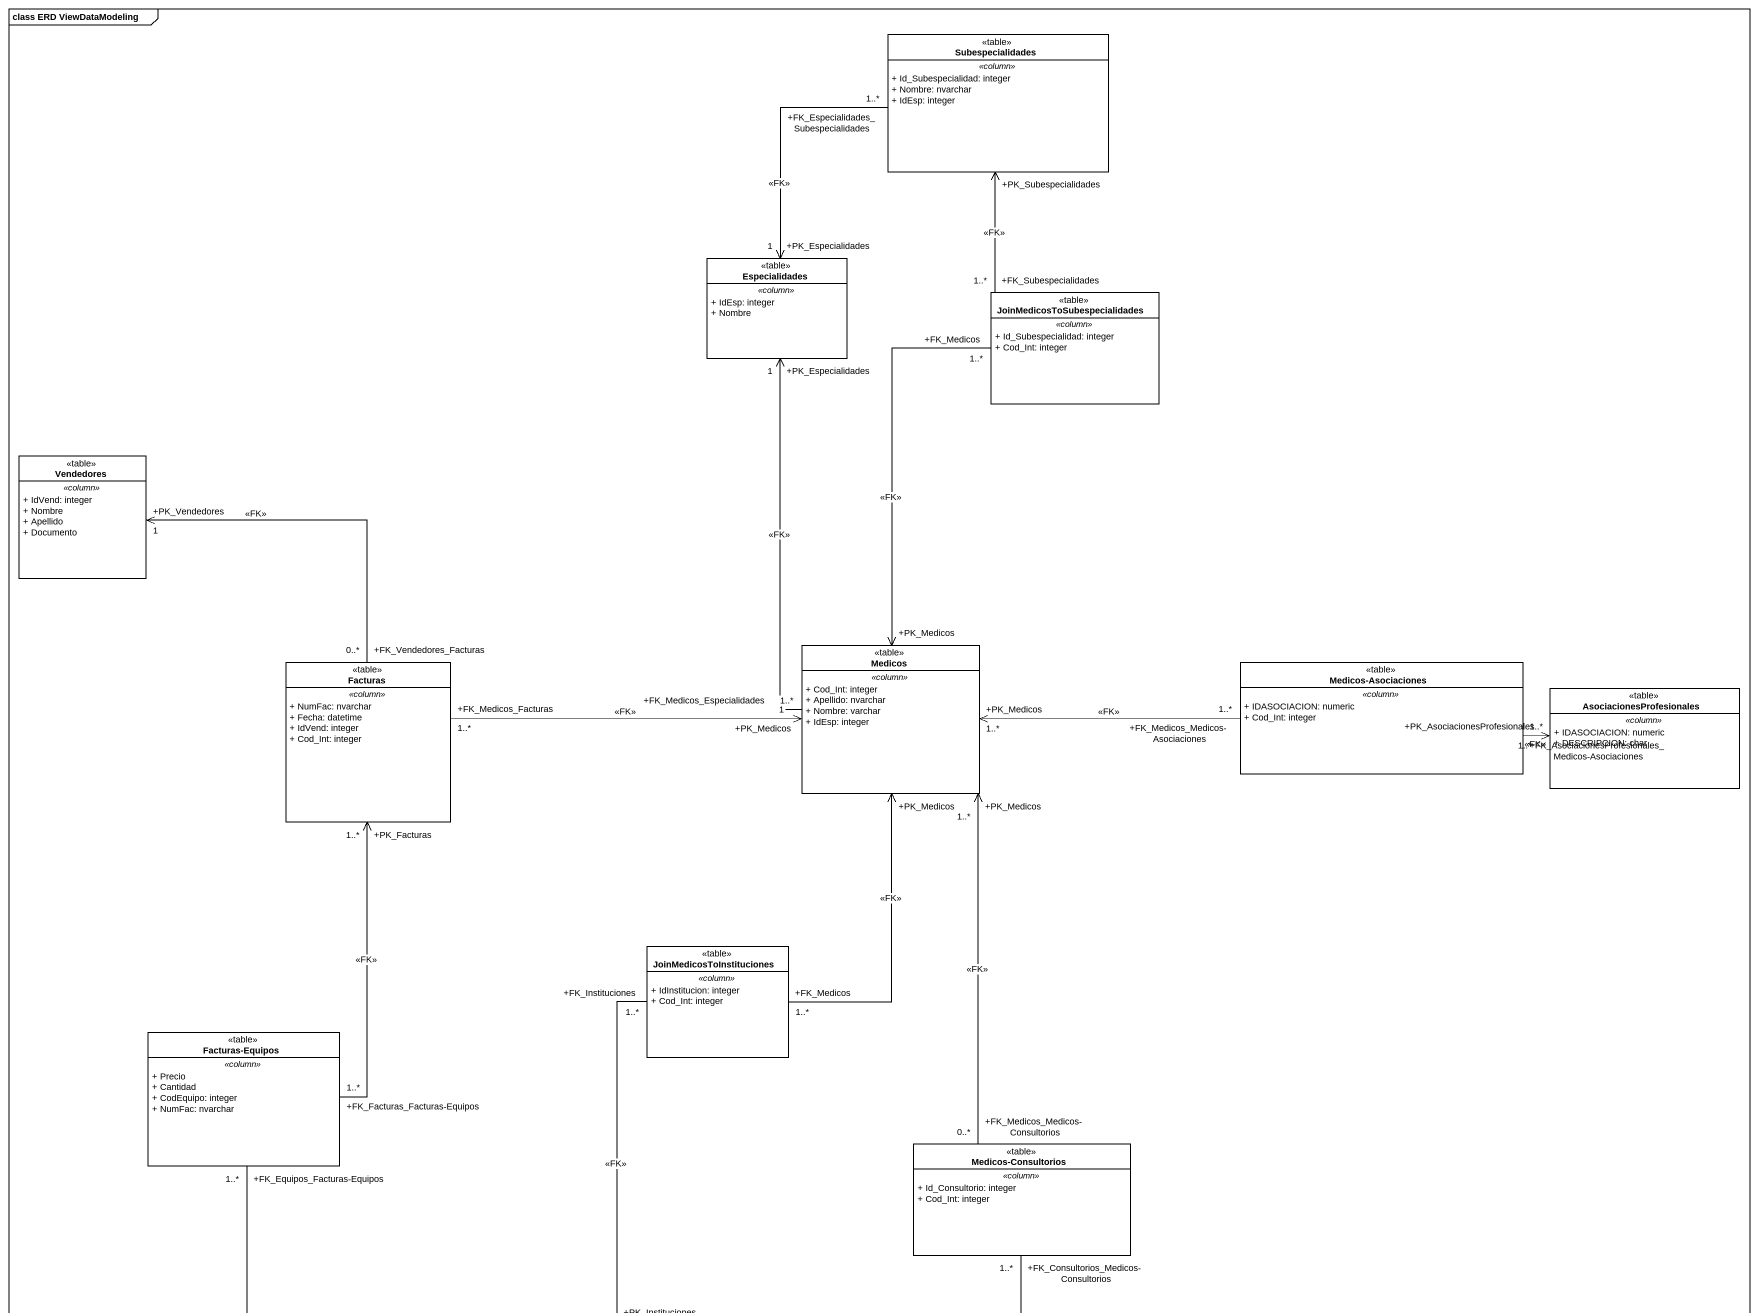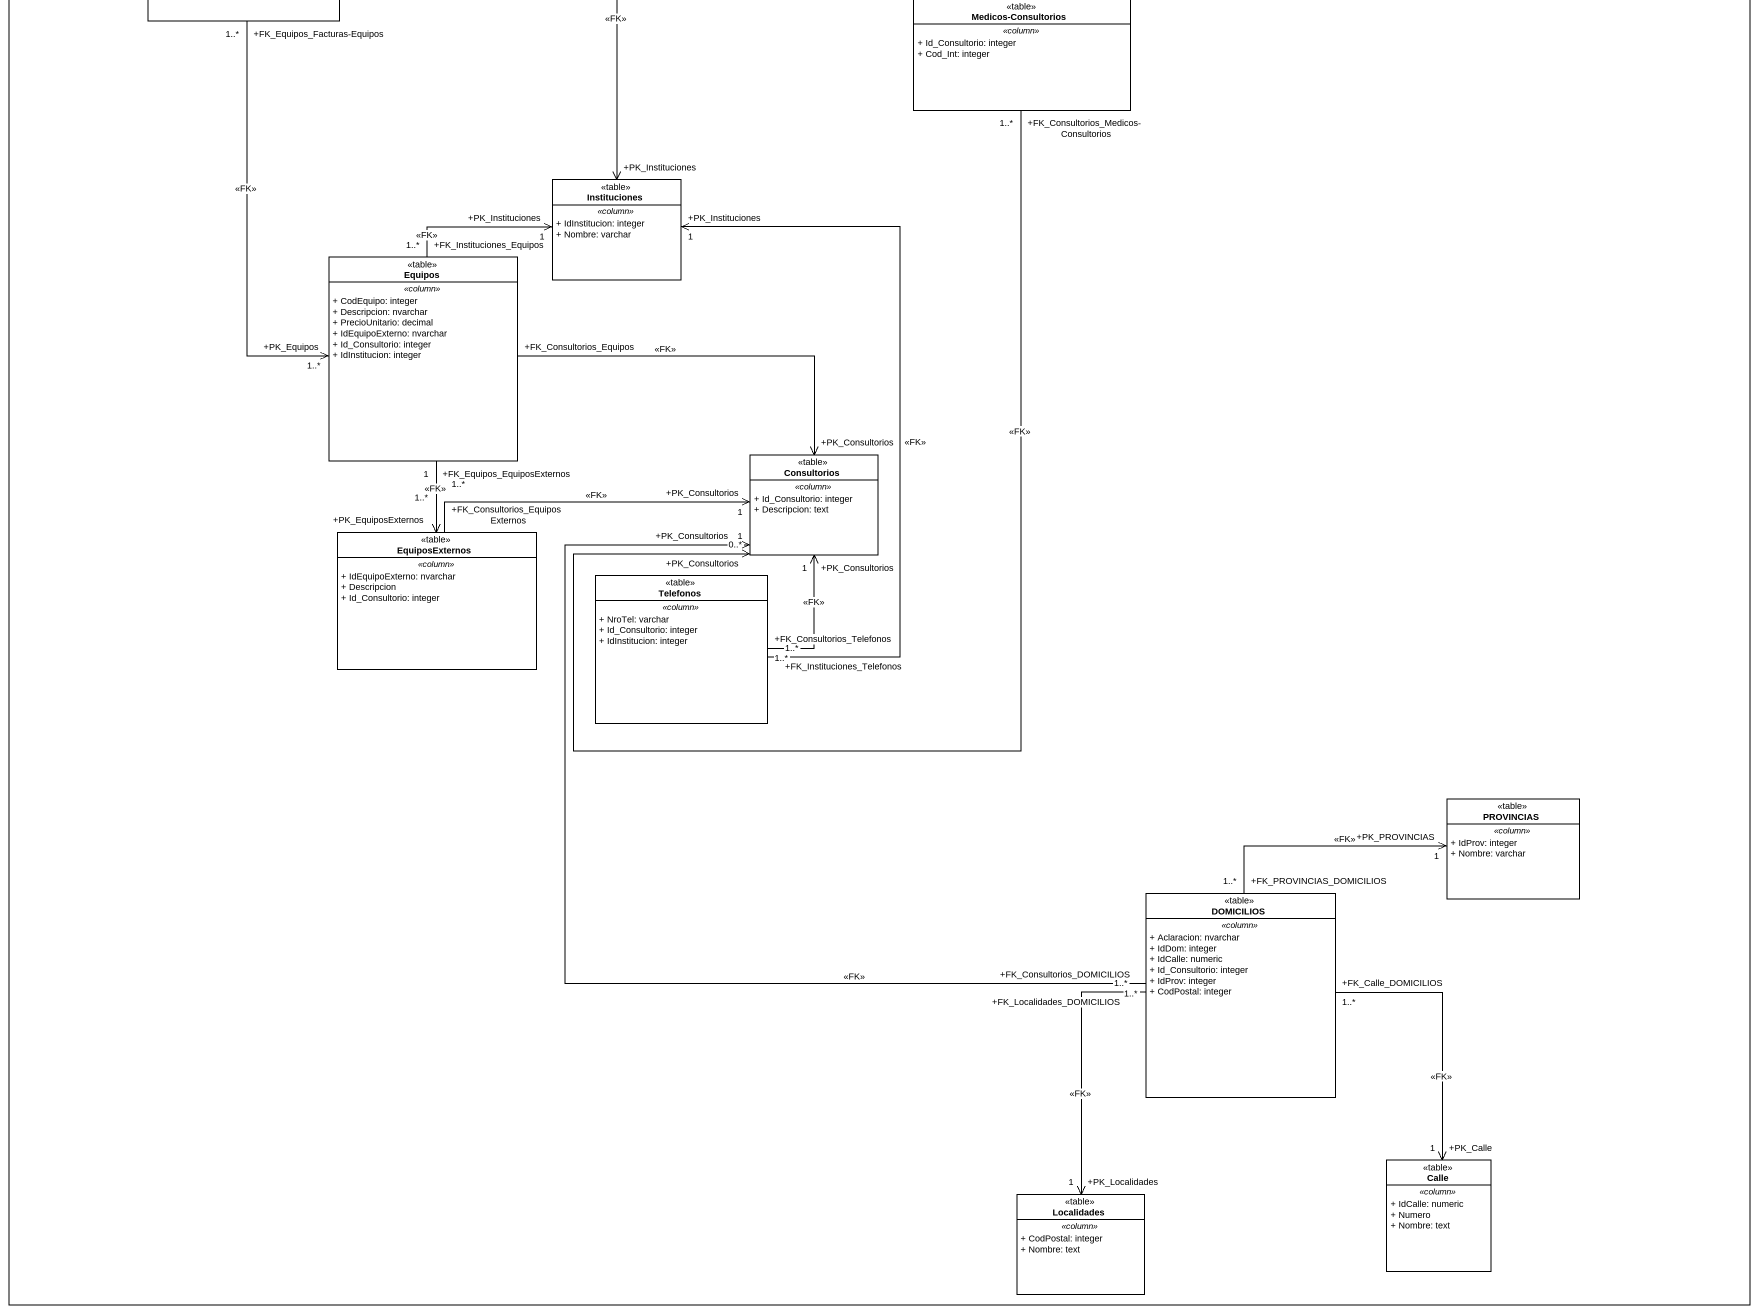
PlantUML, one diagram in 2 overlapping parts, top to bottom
@startuml
mainframe class ERD ViewDataModeling
hide circle
hide empty members
skinparam classAttributeIconSize 0
class Subespecialidades <<table>> {
  .. <<column>> ..
  + Id_Subespecialidad: integer
  + Nombre: nvarchar
  + IdEsp: integer
}
class Especialidades <<table>> {
  .. <<column>> ..
  + IdEsp: integer
  + Nombre
}
class "JoinMedicosToSubespecialidades" as JoinMedicosToSubespecialidad <<table>> {
  .. <<column>> ..
  + Id_Subespecialidad: integer
  + Cod_Int: integer
}
class Vendedores <<table>> {
  .. <<column>> ..
  + IdVend: integer
  + Nombre
  + Apellido
  + Documento
}
class Medicos <<table>> {
  .. <<column>> ..
  + Cod_Int: integer
  + Apellido: nvarchar
  + Nombre: varchar
  + IdEsp: integer
}
class Facturas <<table>> {
  .. <<column>> ..
  + NumFac: nvarchar
  + Fecha: datetime
  + IdVend: integer
  + Cod_Int: integer
}
class "Medicos-Asociaciones" as Medicos_Asociaciones <<table>> {
  .. <<column>> ..
  + IDASOCIACION: numeric
  + Cod_Int: integer
}
class AsociacionesProfesionales <<table>> {
  .. <<column>> ..
  + IDASOCIACION: numeric
  + DESCRIPCION: char
}
class JoinMedicosToInstituciones <<table>> {
  .. <<column>> ..
  + IdInstitucion: integer
  + Cod_Int: integer
}
class "Facturas-Equipos" as Facturas_Equipos <<table>> {
  .. <<column>> ..
  + Precio
  + Cantidad
  + CodEquipo: integer
  + NumFac: nvarchar
}
class "Medicos-Consultorios" as Medicos_Consultorios <<table>> {
  .. <<column>> ..
  + Id_Consultorio: integer
  + Cod_Int: integer
}
class Instituciones <<table>> {
  .. <<column>> ..
  + IdInstitucion: integer
  + Nombre: varchar
}
class Equipos <<table>> {
  .. <<column>> ..
  + CodEquipo: integer
  + Descripcion: nvarchar
  + PrecioUnitario: decimal
  + IdEquipoExterno: nvarchar
  + Id_Consultorio: integer
  + IdInstitucion: integer
}
class Consultorios <<table>> {
  .. <<column>> ..
  + Id_Consultorio: integer
  + Descripcion: text
}
class EquiposExternos <<table>> {
  .. <<column>> ..
  + IdEquipoExterno: nvarchar
  + Descripcion
  + Id_Consultorio: integer
}
class Telefonos <<table>> {
  .. <<column>> ..
  + NroTel: varchar
  + Id_Consultorio: integer
  + IdInstitucion: integer
}
class PROVINCIAS <<table>> {
  .. <<column>> ..
  + IdProv: integer
  + Nombre: varchar
}
class DOMICILIOS <<table>> {
  .. <<column>> ..
  + Aclaracion: nvarchar
  + IdDom: integer
  + IdCalle: numeric
  + Id_Consultorio: integer
  + IdProv: integer
  + CodPostal: integer
}
class Calle <<table>> {
  .. <<column>> ..
  + IdCalle: numeric
  + Numero
  + Nombre: text
}
class Localidades <<table>> {
  .. <<column>> ..
  + CodPostal: integer
  + Nombre: text
}
Subespecialidades "+FK_Especialidades_Subespecialidades\n1..*" --> "+PK_Especialidades\n1" Especialidades : <<FK>>
JoinMedicosToSubespecialidad "+FK_Subespecialidades\n1..*" -up-> "+PK_Subespecialidades" Subespecialidades : <<FK>>
JoinMedicosToSubespecialidad "+FK_Medicos\n1..*" --> "+PK_Medicos" Medicos : <<FK>>
Medicos "+FK_Medicos_Especialidades\n1..*" -up-> "+PK_Especialidades\n1" Especialidades : <<FK>>
Facturas "+FK_Vendedores_Facturas\n0..*" -up-> "+PK_Vendedores\n1" Vendedores : <<FK>>
Facturas "+FK_Medicos_Facturas\n1..*" -right-> "+PK_Medicos\n1" Medicos : <<FK>>
Medicos_Asociaciones "+FK_Medicos_Medicos-Asociaciones\n1..*" -left-> "+PK_Medicos\n1..*" Medicos : <<FK>>
Medicos_Asociaciones "+FK_AsociacionesProfesionales_Medicos-Asociaciones\n1..*" -right-> "+PK_AsociacionesProfesionales\n1..*" AsociacionesProfesionales : <<FK>>
JoinMedicosToInstituciones "+FK_Medicos\n1..*" -up-> "+PK_Medicos" Medicos : <<FK>>
JoinMedicosToInstituciones "+FK_Instituciones\n1..*" --> "+PK_Instituciones" Instituciones : <<FK>>
Facturas_Equipos "+FK_Facturas_Facturas-Equipos\n1..*" -up-> "+PK_Facturas\n1..*" Facturas : <<FK>>
Facturas_Equipos "+FK_Equipos_Facturas-Equipos\n1..*" --> "+PK_Equipos\n1..*" Equipos : <<FK>>
Medicos_Consultorios "+FK_Medicos_Medicos-Consultorios\n0..*" -up-> "+PK_Medicos\n1..*" Medicos : <<FK>>
Medicos_Consultorios "+FK_Consultorios_Medicos-Consultorios\n1..*" --> "+PK_Consultorios\n0..*" Consultorios : <<FK>>
Equipos "+FK_Instituciones_Equipos\n1..*" -up-> "+PK_Instituciones\n1" Instituciones : <<FK>>
Equipos "+FK_Consultorios_Equipos" -right-> "+PK_Consultorios" Consultorios : <<FK>>
Equipos "+FK_Equipos_EquiposExternos\n1" --> "+PK_EquiposExternos\n1..*" EquiposExternos : <<FK>>
EquiposExternos "+FK_Consultorios_EquiposExternos\n1..*" -right-> "+PK_Consultorios\n1" Consultorios : <<FK>>
Telefonos "+FK_Instituciones_Telefonos\n1..*" -up-> "+PK_Instituciones\n1" Instituciones : <<FK>>
Telefonos "+FK_Consultorios_Telefonos\n1..*" -up-> "+PK_Consultorios\n1" Consultorios : <<FK>>
DOMICILIOS "+FK_Consultorios_DOMICILIOS\n1..*" -up-> "+PK_Consultorios\n1" Consultorios : <<FK>>
DOMICILIOS "+FK_PROVINCIAS_DOMICILIOS\n1..*" -right-> "+PK_PROVINCIAS\n1" PROVINCIAS : <<FK>>
DOMICILIOS "+FK_Calle_DOMICILIOS\n1..*" --> "+PK_Calle\n1" Calle : <<FK>>
DOMICILIOS "+FK_Localidades_DOMICILIOS\n1..*" --> "+PK_Localidades\n1" Localidades : <<FK>>
@enduml
